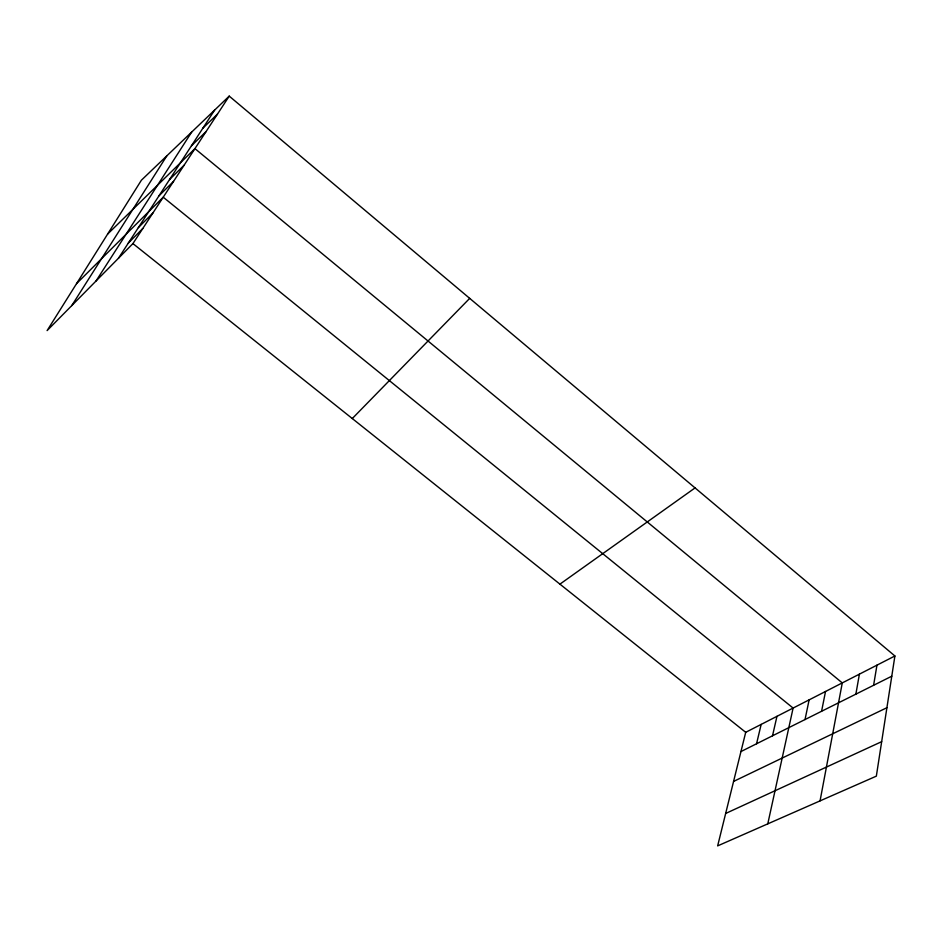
<?xml version="1.0" encoding="UTF-8"?>
<svg xmlns="http://www.w3.org/2000/svg" width="942" height="942" viewBox="0 0 942 942"><rect width="100%" height="100%" fill="white"/><g stroke="black" fill="none" stroke-linecap="round" stroke-linejoin="round"><path stroke-width="1.41" d="M894.9 655.985L876.343 776.149L717.651 845.881L745.711 732.311L894.9 655.985L229.224 96.119L141.418 180.181L47.1 330.607L132.928 243.589L229.224 96.119M873.611 685.281L876.955 665.17M855.866 694.148L859.41 674.142M820.058 800.877L842.278 682.915L194.935 148.624L107.612 234.111M821.577 711.281L825.522 691.487M805.021 719.558L809.131 699.871M767.777 823.85L793.105 708.066L163.225 197.196L76.549 283.636M772.511 735.796L776.962 716.332M756.556 743.768L761.16 724.41M71.769 305.585L166.852 155.83M96.025 280.999L191.697 132.045M118.504 258.202L214.599 110.12M352.284 418.542L469.693 298.367M128.312 243.095L142.772 228.506M138.38 227.587L152.863 213.045M158.974 195.83L173.528 181.406M169.525 179.581L184.09 165.227M191.462 145.774L206.062 131.574M202.871 128.183L217.484 114.088M559.925 584.146L695.066 487.909M740.954 751.563L891.78 676.203M733.582 781.424L886.917 707.713M725.658 813.464L881.665 741.66M132.928 243.589L745.711 732.311"/></g></svg>
